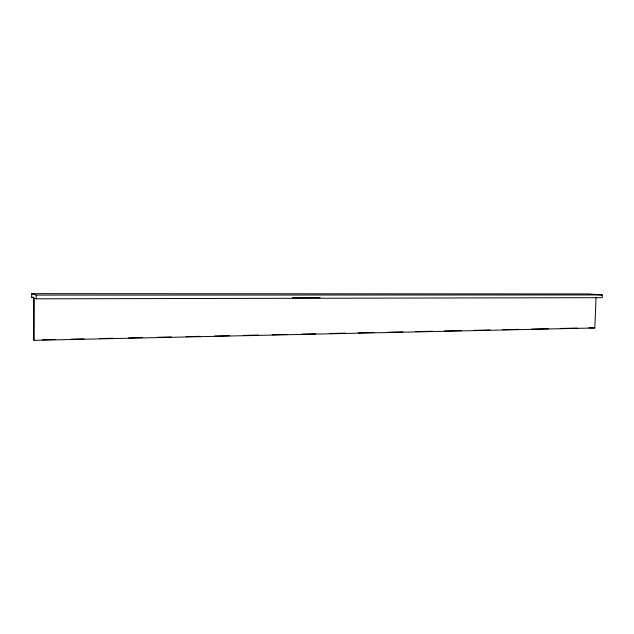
<?xml version="1.0" encoding="UTF-8"?>
<svg xmlns="http://www.w3.org/2000/svg" width="634" height="634" viewBox="0 0 634 634"><rect width="100%" height="100%" fill="white"/><g stroke="black" fill="none" stroke-linecap="round" stroke-linejoin="round"><path stroke-width="0.95" d="M34.165 340.331L33.57 339.983L33.626 297.948L31.7 297.298L31.708 293.669L588.344 293.922L602.3 294.961L602.189 297.671L36.209 298.82L34.228 298.146L34.165 340.331L594.803 327.968L596.079 297.188M36.209 298.82L36.209 295.095L31.708 293.669M42.478 339.784L55.348 339.507M71.19 339.158L84.06 338.873M99.903 338.532L112.773 338.247M128.615 337.898L142.476 337.597M157.327 337.272L171.188 336.971M186.039 336.646L199.9 336.345M214.752 336.02L229.603 335.695M243.464 335.394L258.315 335.069M272.176 334.76L287.02 334.435M301.871 334.11L315.732 333.809M329.593 333.508L345.435 333.159M358.305 332.882L374.147 332.533M388.008 332.232L402.859 331.907M415.73 331.622L432.562 331.257M444.442 330.996L461.275 330.631M474.145 330.346L489.987 329.997M502.857 329.72L518.699 329.371M531.569 329.094L548.394 328.721M560.282 328.46L577.106 328.095M588.994 327.833L594.803 327.968M31.7 297.298L33.681 297.298M292.401 297.711L320.099 297.663M36.209 295.095L602.3 294.961"/></g></svg>
